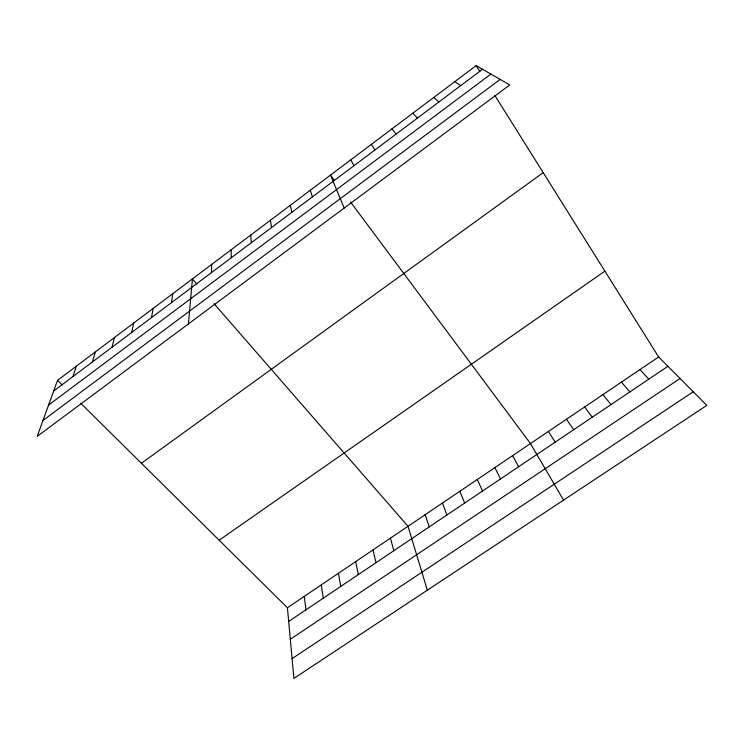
<?xml version="1.0" encoding="UTF-8"?>
<svg xmlns="http://www.w3.org/2000/svg" width="744" height="744" viewBox="0 0 744 744"><rect width="100%" height="100%" fill="white"/><g stroke="black" fill="none" stroke-linecap="round" stroke-linejoin="round"><path stroke-width="1.12" d="M211.417 272.676L211.724 264.399M188.418 323.919L192.445 278.898L196.937 284.05M171.501 302.622L172.738 293.722M151.478 317.651L153.171 308.425M131.614 332.559L133.762 323.026M111.898 347.346L114.492 337.506M92.34 362.021L95.371 351.884M72.931 376.585L76.4 366.16M57.558 380.314L37.2 436.384L509.742 84.937L476.151 65.584L57.558 380.314L62.329 385.039M53.67 391.037L482.521 69.257M48.565 405.089L490.91 74.084M42.975 420.481L500.145 79.413M141.397 463.261L543.204 172.655M219.145 540.191L604.881 271.132M287.426 607.746L658.645 356.981L706.8 405.387L293.899 678.416L287.426 607.746L80.761 403.267M288.681 621.445L667.926 366.308M290.318 639.282L680.044 378.491M292.085 658.626L693.241 391.753M454.854 81.598L460.666 85.653M433.724 97.483L438.979 101.928M412.762 113.246L417.468 118.064M639.97 369.591L648.815 379.161M214.03 303.673L408.01 526.296L427.354 590.169M621.417 382.128L629.843 391.93M391.949 128.889L396.124 134.078M602.984 394.58L610.991 404.615M334.493 180.467L330.494 175.1L344.212 208.05M350.591 202.07L530.463 443.564L563.543 500.117M584.672 406.949L592.271 417.207M566.482 419.235L573.671 429.716M371.312 144.41L374.948 149.972M548.412 431.436L555.201 442.141M476.151 65.584L479.815 71.433M494.965 95.613L658.645 356.981M512.625 455.616L518.624 466.748M350.824 159.811L353.949 165.726M494.909 467.585L500.517 478.931M477.304 479.48L482.531 491.04M459.811 491.291L464.665 503.056M442.429 503.037L446.912 514.997M425.168 514.699L429.269 526.864M310.322 190.269L312.424 196.881M390.442 538.154L393.818 550.718M372.995 549.946L375.999 562.706M290.299 205.316L291.908 212.273M355.66 561.655L358.31 574.61M338.436 573.289L340.724 586.43M270.435 220.261L271.551 227.552M321.324 584.849L323.268 598.185M304.324 596.335L305.914 609.857M250.719 235.085L251.351 242.711M231.152 249.798L231.31 257.75"/></g></svg>
